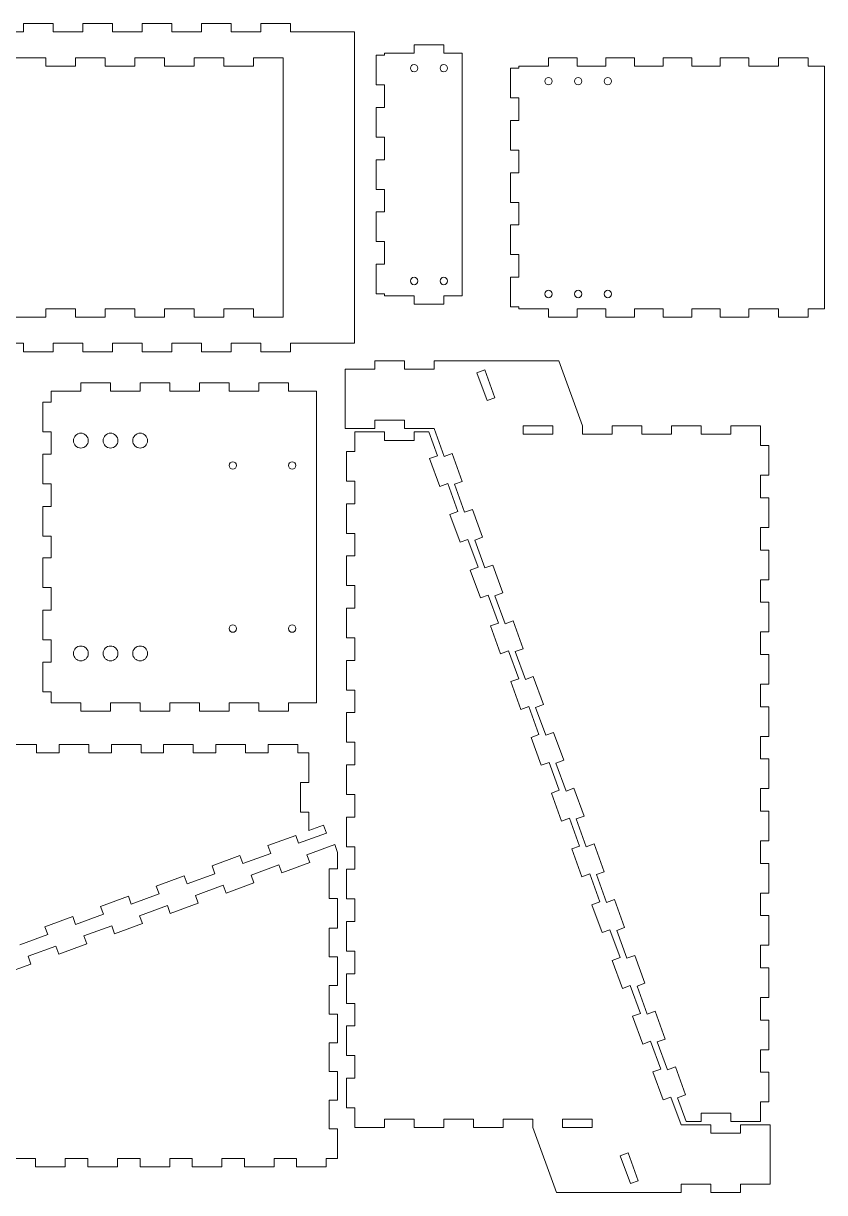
# Model space of a CAD drawing. Header units: millimetres. Extents: x 0 to 557, y 0 to 398.
# Drawn here: x 287.1 to 557.2, y 2.8 to 396.8 of the extents above; entities that cross this region are included whole.
import ezdxf

# ---------------------------------------------------------------- set-up
doc = ezdxf.new("R2010")
doc.units = ezdxf.units.MM

msp = doc.modelspace()

# ---------------------------------------------------------------- linework, layer by layer
at = {"color": 7, "linetype": 'Continuous', "lineweight": 15}
for p, q in [((287.11, 394), (287.11, 396.83)), ((287.11, 396.83), (297.11, 396.83)), ((297.11, 396.83), (297.11, 394)), ((307.11, 394), (307.11, 396.83)), ((307.11, 396.83), (317.11, 396.83)), ((317.11, 396.83), (317.11, 394)), ((327.11, 394), (327.11, 396.83)), ((327.11, 396.83), (337.11, 396.83)), ((337.11, 396.83), (337.11, 394)), ((347.11, 394), (347.11, 396.83)), ((347.11, 396.83), (357.11, 396.83)), ((357.11, 396.83), (357.11, 394)), ((367.11, 396.83), (377.11, 396.83)), ((367.11, 394), (367.11, 396.83)), ((377.11, 396.83), (377.11, 394)), ((277.11, 394), (287.11, 394)), ((297.11, 394), (307.11, 394)), ((317.11, 394), (327.11, 394)), ((337.11, 394), (347.11, 394)), ((357.11, 394), (367.11, 394)), ((377.11, 394), (398.7, 394)), ((398.7, 394), (398.7, 289)), ((408.81, 386.75), (418.81, 386.75)), ((408.81, 386.08), (408.81, 386.75)), ((418.81, 386.75), (418.81, 389.58)), ((418.81, 389.58), (428.81, 389.58)), ((428.81, 389.58), (428.81, 386.75)), ((428.81, 386.75), (435.03, 386.75)), ((435.03, 386.75), (435.03, 305.01)), ((284.65, 385.2), (294.65, 385.2)), ((294.65, 385.2), (294.65, 382.37)), ((294.65, 382.37), (304.65, 382.37)), ((304.65, 385.2), (314.65, 385.2)), ((304.65, 382.37), (304.65, 385.2)), ((314.65, 385.2), (314.65, 382.37)), ((314.65, 382.37), (324.65, 382.37)), ((324.65, 385.2), (334.65, 385.2)), ((324.65, 382.37), (324.65, 385.2)), ((334.65, 385.2), (334.65, 382.37)), ((334.65, 382.37), (344.65, 382.37)), ((344.65, 385.2), (354.65, 385.2)), ((344.65, 382.37), (344.65, 385.2)), ((354.65, 385.2), (354.65, 382.37)), ((354.65, 382.37), (364.65, 382.37)), ((364.65, 385.2), (374.65, 385.2)), ((364.65, 382.37), (364.65, 385.2)), ((374.65, 385.2), (374.65, 297.8)), ((405.98, 376.08), (405.98, 386.08)), ((405.98, 386.08), (408.81, 386.08)), ((454.13, 382.37), (454.13, 381.7)), ((464.13, 382.37), (454.13, 382.37)), ((464.13, 385.2), (464.13, 382.37)), ((473.78, 385.2), (464.13, 385.2)), ((473.78, 382.37), (473.78, 385.2)), ((483.43, 382.37), (473.78, 382.37)), ((483.43, 385.2), (483.43, 382.37)), ((493.08, 385.2), (483.43, 385.2)), ((493.08, 382.37), (493.08, 385.2)), ((502.74, 382.37), (493.08, 382.37)), ((502.74, 385.2), (502.74, 382.37)), ((512.39, 385.2), (502.74, 385.2)), ((512.39, 382.37), (512.39, 385.2)), ((522.04, 382.37), (512.39, 382.37)), ((522.04, 385.2), (522.04, 382.37)), ((531.69, 385.2), (522.04, 385.2)), ((531.69, 382.37), (531.69, 385.2)), ((541.69, 382.37), (531.69, 382.37)), ((551.69, 385.2), (541.69, 385.2)), ((541.69, 385.2), (541.69, 382.37)), ((551.69, 382.37), (551.69, 385.2)), ((557.21, 382.37), (551.69, 382.37)), ((557.21, 300.63), (557.21, 382.37)), ((451.3, 381.7), (451.3, 371.7)), ((454.13, 381.7), (451.3, 381.7)), ((408.81, 376.08), (405.98, 376.08)), ((408.81, 368.48), (408.81, 376.08)), ((451.3, 371.7), (454.13, 371.7)), ((454.13, 371.7), (454.13, 364.1)), ((405.98, 358.48), (405.98, 368.48)), ((405.98, 368.48), (408.81, 368.48)), ((451.3, 364.1), (451.3, 354.1)), ((454.13, 364.1), (451.3, 364.1)), ((408.81, 358.48), (405.98, 358.48)), ((408.81, 350.88), (408.81, 358.48)), ((405.98, 340.88), (405.98, 350.88)), ((405.98, 350.88), (408.81, 350.88)), ((451.3, 354.1), (454.13, 354.1)), ((454.13, 354.1), (454.13, 346.5)), ((454.13, 346.5), (451.3, 346.5)), ((451.3, 346.5), (451.3, 336.5)), ((408.81, 340.88), (405.98, 340.88)), ((408.81, 333.28), (408.81, 340.88)), ((451.3, 336.5), (454.13, 336.5)), ((454.13, 336.5), (454.13, 328.9)), ((405.98, 323.28), (405.98, 333.28)), ((405.98, 333.28), (408.81, 333.28)), ((451.3, 328.9), (451.3, 318.9)), ((454.13, 328.9), (451.3, 328.9)), ((408.81, 323.28), (405.98, 323.28)), ((408.81, 315.68), (408.81, 323.28)), ((405.98, 305.68), (405.98, 315.68)), ((405.98, 315.68), (408.81, 315.68)), ((451.3, 318.9), (454.13, 318.9)), ((454.13, 318.9), (454.13, 311.3)), ((451.3, 311.3), (451.3, 301.3)), ((454.13, 311.3), (451.3, 311.3)), ((408.81, 305.68), (405.98, 305.68)), ((408.81, 305.01), (408.81, 305.68)), ((418.81, 305.01), (408.81, 305.01)), ((418.81, 302.18), (418.81, 305.01)), ((428.81, 305.01), (428.81, 302.18)), ((435.03, 305.01), (428.81, 305.01)), ((294.65, 300.63), (294.65, 297.8)), ((304.65, 300.63), (294.65, 300.63)), ((304.65, 297.8), (304.65, 300.63)), ((314.65, 300.63), (314.65, 297.8)), ((324.65, 300.63), (314.65, 300.63)), ((324.65, 297.8), (324.65, 300.63)), ((334.65, 300.63), (334.65, 297.8)), ((344.65, 300.63), (334.65, 300.63)), ((344.65, 297.8), (344.65, 300.63)), ((354.65, 300.63), (354.65, 297.8)), ((364.65, 300.63), (354.65, 300.63)), ((364.65, 297.8), (364.65, 300.63)), ((428.81, 302.18), (418.81, 302.18)), ((451.3, 301.3), (454.13, 301.3)), ((454.13, 301.3), (454.13, 300.63)), ((454.13, 300.63), (464.13, 300.63)), ((464.13, 300.63), (464.13, 297.8)), ((473.78, 300.63), (483.43, 300.63)), ((473.78, 297.8), (473.78, 300.63)), ((483.43, 300.63), (483.43, 297.8)), ((493.08, 300.63), (502.74, 300.63)), ((493.08, 297.8), (493.08, 300.63)), ((502.74, 300.63), (502.74, 297.8)), ((512.39, 300.63), (522.04, 300.63)), ((512.39, 297.8), (512.39, 300.63)), ((522.04, 300.63), (522.04, 297.8)), ((531.69, 300.63), (541.69, 300.63)), ((531.69, 297.8), (531.69, 300.63)), ((541.69, 300.63), (541.69, 297.8)), ((551.69, 300.63), (557.21, 300.63)), ((551.69, 297.8), (551.69, 300.63)), ((294.65, 297.8), (284.65, 297.8)), ((314.65, 297.8), (304.65, 297.8)), ((334.65, 297.8), (324.65, 297.8)), ((354.65, 297.8), (344.65, 297.8)), ((374.65, 297.8), (364.65, 297.8)), ((464.13, 297.8), (473.78, 297.8)), ((483.43, 297.8), (493.08, 297.8)), ((502.74, 297.8), (512.39, 297.8)), ((522.04, 297.8), (531.69, 297.8)), ((541.69, 297.8), (551.69, 297.8)), ((287.11, 289), (277.11, 289)), ((287.11, 286.17), (287.11, 289)), ((307.11, 289), (297.11, 289)), ((297.11, 289), (297.11, 286.17)), ((307.11, 286.17), (307.11, 289)), ((327.11, 289), (317.11, 289)), ((317.11, 289), (317.11, 286.17)), ((327.11, 286.17), (327.11, 289)), ((347.11, 289), (337.11, 289)), ((337.11, 289), (337.11, 286.17)), ((347.11, 286.17), (347.11, 289)), ((367.11, 289), (357.11, 289)), ((357.11, 289), (357.11, 286.17)), ((367.11, 286.17), (367.11, 289)), ((398.7, 289), (377.11, 289)), ((377.11, 289), (377.11, 286.17)), ((297.11, 286.17), (287.11, 286.17)), ((317.11, 286.17), (307.11, 286.17)), ((337.11, 286.17), (327.11, 286.17)), ((357.11, 286.17), (347.11, 286.17)), ((377.11, 286.17), (367.11, 286.17)), ((395.56, 280.28), (395.56, 260.28)), ((405.56, 280.28), (395.56, 280.28)), ((405.56, 283.11), (405.56, 280.28)), ((415.56, 283.11), (405.56, 283.11)), ((415.56, 280.28), (415.56, 283.11)), ((425.56, 280.28), (415.56, 280.28)), ((425.56, 283.11), (425.56, 280.28)), ((467.57, 283.11), (425.56, 283.11)), ((442.65, 280.08), (439.99, 279.11)), ((446.07, 270.68), (442.65, 280.08)), ((475.56, 261.16), (467.57, 283.11)), ((439.99, 279.11), (443.41, 269.71)), ((296.46, 272.85), (296.46, 269.2)), ((306.46, 272.85), (296.46, 272.85)), ((306.46, 275.68), (306.46, 272.85)), ((316.46, 275.68), (306.46, 275.68)), ((316.46, 272.85), (316.46, 275.68)), ((326.46, 272.85), (316.46, 272.85)), ((326.46, 275.68), (326.46, 272.85)), ((336.46, 275.68), (326.46, 275.68)), ((336.46, 272.85), (336.46, 275.68)), ((346.46, 272.85), (336.46, 272.85)), ((346.46, 275.68), (346.46, 272.85)), ((356.46, 275.68), (346.46, 275.68)), ((356.46, 272.85), (356.46, 275.68)), ((366.46, 272.85), (356.46, 272.85)), ((366.46, 275.68), (366.46, 272.85)), ((376.46, 275.68), (366.46, 275.68)), ((376.46, 272.85), (376.46, 275.68)), ((385.95, 272.85), (376.46, 272.85)), ((385.95, 167.85), (385.95, 272.85)), ((293.63, 269.2), (293.63, 259.2)), ((296.46, 269.2), (293.63, 269.2)), ((443.41, 269.71), (446.07, 270.68)), ((395.56, 260.28), (405.56, 260.28)), ((405.56, 263.11), (415.56, 263.11)), ((405.56, 260.28), (405.56, 263.11)), ((415.56, 263.11), (415.56, 260.28)), ((415.56, 260.28), (425.56, 260.28)), ((425.56, 260.28), (428.98, 250.88)), ((455.56, 261.16), (455.56, 258.33)), ((465.56, 261.16), (455.56, 261.16)), ((465.56, 258.33), (465.56, 261.16)), ((475.56, 258.33), (475.56, 261.16)), ((485.56, 261.16), (485.56, 258.33)), ((495.56, 261.16), (485.56, 261.16)), ((495.56, 258.33), (495.56, 261.16)), ((505.56, 261.16), (505.56, 258.33)), ((515.56, 261.16), (505.56, 261.16)), ((515.56, 258.33), (515.56, 261.16)), ((525.56, 261.16), (525.56, 258.33)), ((535.56, 261.16), (525.56, 261.16)), ((535.56, 254.53), (535.56, 261.16)), ((293.63, 259.2), (296.46, 259.2)), ((296.46, 259.2), (296.46, 251.6)), ((398.8, 259.13), (398.8, 252.54)), ((408.8, 259.13), (398.8, 259.13)), ((408.8, 256.3), (408.8, 259.13)), ((418.8, 256.3), (408.8, 256.3)), ((418.8, 259.13), (418.8, 256.3)), ((423.8, 259.13), (418.8, 259.13)), ((426.71, 251.12), (423.8, 259.13)), ((455.56, 258.33), (465.56, 258.33)), ((485.56, 258.33), (475.56, 258.33)), ((505.56, 258.33), (495.56, 258.33)), ((525.56, 258.33), (515.56, 258.33)), ((395.97, 252.54), (395.97, 242.54)), ((398.8, 252.54), (395.97, 252.54)), ((538.39, 254.53), (535.56, 254.53)), ((538.39, 244.53), (538.39, 254.53)), ((293.63, 251.6), (293.63, 241.6)), ((296.46, 251.6), (293.63, 251.6)), ((424.05, 250.15), (426.71, 251.12)), ((427.47, 240.76), (424.05, 250.15)), ((428.98, 250.88), (431.64, 251.85)), ((431.64, 251.85), (435.06, 242.45)), ((535.56, 236.93), (535.56, 244.53)), ((535.56, 244.53), (538.39, 244.53)), ((293.63, 241.6), (296.46, 241.6)), ((296.46, 241.6), (296.46, 234)), ((395.97, 242.54), (398.8, 242.54)), ((398.8, 242.54), (398.8, 234.94)), ((430.13, 241.72), (427.47, 240.76)), ((433.55, 232.33), (430.13, 241.72)), ((435.06, 242.45), (432.4, 241.48)), ((432.4, 241.48), (435.82, 232.09)), ((538.39, 236.93), (535.56, 236.93)), ((538.39, 226.93), (538.39, 236.93)), ((293.63, 234), (293.63, 224)), ((296.46, 234), (293.63, 234)), ((395.97, 234.94), (395.97, 224.94)), ((398.8, 234.94), (395.97, 234.94)), ((435.82, 232.09), (438.48, 233.05)), ((438.48, 233.05), (441.9, 223.66)), ((430.89, 231.36), (433.55, 232.33)), ((434.31, 221.96), (430.89, 231.36)), ((395.97, 224.94), (398.8, 224.94)), ((398.8, 224.94), (398.8, 217.34)), ((535.56, 226.93), (538.39, 226.93)), ((535.56, 219.33), (535.56, 226.93)), ((293.63, 224), (296.46, 224)), ((296.46, 224), (296.46, 216.7)), ((436.97, 222.93), (434.31, 221.96)), ((440.39, 213.53), (436.97, 222.93)), ((441.9, 223.66), (439.24, 222.69)), ((439.24, 222.69), (442.66, 213.29)), ((395.97, 217.34), (395.97, 207.34)), ((398.8, 217.34), (395.97, 217.34)), ((538.39, 219.33), (535.56, 219.33)), ((538.39, 209.33), (538.39, 219.33)), ((293.63, 216.7), (293.63, 206.7)), ((296.46, 216.7), (293.63, 216.7)), ((437.73, 212.57), (440.39, 213.53)), ((442.66, 213.29), (445.32, 214.26)), ((445.32, 214.26), (448.74, 204.86)), ((441.15, 203.17), (437.73, 212.57)), ((535.56, 209.33), (538.39, 209.33)), ((535.56, 201.73), (535.56, 209.33)), ((293.63, 206.7), (296.46, 206.7)), ((296.46, 206.7), (296.46, 199.1)), ((395.97, 207.34), (398.8, 207.34)), ((398.8, 207.34), (398.8, 199.74)), ((443.81, 204.14), (441.15, 203.17)), ((447.23, 194.74), (443.81, 204.14)), ((448.74, 204.86), (446.08, 203.9)), ((446.08, 203.9), (449.5, 194.5)), ((538.39, 201.73), (535.56, 201.73)), ((538.39, 191.73), (538.39, 201.73)), ((293.63, 199.1), (293.63, 189.1)), ((296.46, 199.1), (293.63, 199.1)), ((395.97, 199.74), (395.97, 189.74)), ((398.8, 199.74), (395.97, 199.74)), ((444.57, 193.77), (447.23, 194.74)), ((447.99, 184.38), (444.57, 193.77)), ((449.5, 194.5), (452.16, 195.47)), ((452.16, 195.47), (455.58, 186.07)), ((395.97, 189.74), (398.8, 189.74)), ((398.8, 189.74), (398.8, 182.14)), ((535.56, 191.73), (538.39, 191.73)), ((535.56, 184.13), (535.56, 191.73)), ((293.63, 189.1), (296.46, 189.1)), ((296.46, 189.1), (296.46, 181.5)), ((450.65, 185.34), (447.99, 184.38)), ((454.07, 175.95), (450.65, 185.34)), ((455.58, 186.07), (452.92, 185.1)), ((293.63, 181.5), (293.63, 171.5)), ((296.46, 181.5), (293.63, 181.5)), ((395.97, 182.14), (395.97, 172.14)), ((398.8, 182.14), (395.97, 182.14)), ((452.92, 185.1), (456.34, 175.71)), ((538.39, 184.13), (535.56, 184.13)), ((538.39, 174.13), (538.39, 184.13)), ((451.41, 174.98), (454.07, 175.95)), ((454.83, 165.58), (451.41, 174.98)), ((456.34, 175.71), (459, 176.67)), ((459, 176.67), (462.42, 167.28)), ((535.56, 174.13), (538.39, 174.13)), ((535.56, 166.53), (535.56, 174.13)), ((293.63, 171.5), (296.46, 171.5)), ((296.46, 171.5), (296.46, 167.85)), ((395.97, 172.14), (398.8, 172.14)), ((398.8, 172.14), (398.8, 164.54)), ((296.46, 167.85), (306.46, 167.85)), ((306.46, 167.85), (306.46, 165.02)), ((316.46, 167.85), (326.46, 167.85)), ((316.46, 165.02), (316.46, 167.85)), ((326.46, 167.85), (326.46, 165.02)), ((336.46, 167.85), (346.46, 167.85)), ((336.46, 165.02), (336.46, 167.85)), ((346.46, 167.85), (346.46, 165.02)), ((356.46, 167.85), (366.46, 167.85)), ((356.46, 165.02), (356.46, 167.85)), ((366.46, 167.85), (366.46, 165.02)), ((376.46, 167.85), (385.95, 167.85)), ((376.46, 165.02), (376.46, 167.85)), ((457.49, 166.55), (454.83, 165.58)), ((460.91, 157.15), (457.49, 166.55)), ((462.42, 167.28), (459.76, 166.31)), ((459.76, 166.31), (463.18, 156.91)), ((538.39, 166.53), (535.56, 166.53)), ((538.39, 156.53), (538.39, 166.53)), ((306.46, 165.02), (316.46, 165.02)), ((326.46, 165.02), (336.46, 165.02)), ((346.46, 165.02), (356.46, 165.02)), ((366.46, 165.02), (376.46, 165.02)), ((395.97, 164.54), (395.97, 154.54)), ((398.8, 164.54), (395.97, 164.54)), ((463.18, 156.91), (465.84, 157.88)), ((465.84, 157.88), (469.26, 148.48)), ((291.56, 153.83), (281.56, 153.83)), ((291.56, 151), (291.56, 153.83)), ((299.16, 153.83), (299.16, 151)), ((309.16, 153.83), (299.16, 153.83)), ((309.16, 151), (309.16, 153.83)), ((316.76, 153.83), (316.76, 151)), ((326.76, 153.83), (316.76, 153.83)), ((326.76, 151), (326.76, 153.83)), ((334.36, 153.83), (334.36, 151)), ((344.36, 153.83), (334.36, 153.83)), ((344.36, 151), (344.36, 153.83)), ((351.96, 153.83), (351.96, 151)), ((361.96, 153.83), (351.96, 153.83)), ((361.96, 151), (361.96, 153.83)), ((369.56, 153.83), (369.56, 151)), ((379.56, 153.83), (369.56, 153.83)), ((379.56, 151), (379.56, 153.83)), ((395.97, 154.54), (398.8, 154.54)), ((398.8, 154.54), (398.8, 146.94)), ((458.25, 156.18), (460.91, 157.15)), ((461.67, 146.79), (458.25, 156.18)), ((535.56, 156.53), (538.39, 156.53)), ((535.56, 148.93), (535.56, 156.53)), ((299.16, 151), (291.56, 151)), ((316.76, 151), (309.16, 151)), ((334.36, 151), (326.76, 151)), ((351.96, 151), (344.36, 151)), ((369.56, 151), (361.96, 151)), ((383.32, 151), (379.56, 151)), ((383.32, 141), (383.32, 151)), ((395.97, 146.94), (395.97, 136.94)), ((398.8, 146.94), (395.97, 146.94)), ((464.33, 147.76), (461.67, 146.79)), ((467.75, 138.36), (464.33, 147.76)), ((469.26, 148.48), (466.6, 147.51)), ((466.6, 147.51), (470.02, 138.12)), ((538.39, 148.93), (535.56, 148.93)), ((538.39, 138.93), (538.39, 148.93)), ((380.49, 141), (383.32, 141)), ((380.49, 131), (380.49, 141)), ((465.09, 137.39), (467.75, 138.36)), ((470.02, 138.12), (472.68, 139.09)), ((472.68, 139.09), (476.1, 129.69)), ((535.56, 138.93), (538.39, 138.93)), ((535.56, 131.33), (535.56, 138.93)), ((395.97, 136.94), (398.8, 136.94)), ((398.8, 136.94), (398.8, 129.34)), ((468.51, 127.99), (465.09, 137.39)), ((383.32, 131), (380.49, 131)), ((383.32, 124.78), (383.32, 131)), ((538.39, 131.33), (535.56, 131.33)), ((538.39, 121.33), (538.39, 131.33)), ((388.29, 126.59), (383.32, 124.78)), ((389.26, 123.93), (388.29, 126.59)), ((395.97, 129.34), (395.97, 119.34)), ((398.8, 129.34), (395.97, 129.34)), ((471.17, 128.96), (468.51, 127.99)), ((474.59, 119.56), (471.17, 128.96)), ((476.1, 129.69), (473.44, 128.72)), ((473.44, 128.72), (476.86, 119.32)), ((369.5, 119.75), (378.89, 123.17)), ((378.89, 123.17), (379.86, 120.51)), ((379.86, 120.51), (389.26, 123.93)), ((370.46, 117.09), (369.5, 119.75)), ((392.04, 120.04), (382.65, 116.62)), ((393.01, 117.39), (392.04, 120.04)), ((395.97, 119.34), (398.8, 119.34)), ((398.8, 119.34), (398.8, 111.74)), ((471.93, 118.6), (474.59, 119.56)), ((475.35, 109.2), (471.93, 118.6)), ((476.86, 119.32), (479.52, 120.29)), ((479.52, 120.29), (482.94, 110.89)), ((535.56, 121.33), (538.39, 121.33)), ((535.56, 113.73), (535.56, 121.33)), ((350.7, 112.91), (360.1, 116.33)), ((360.1, 116.33), (361.07, 113.67)), ((361.07, 113.67), (370.46, 117.09)), ((382.65, 116.62), (383.61, 113.97)), ((393.01, 111.87), (393.01, 117.39)), ((351.67, 110.25), (350.7, 112.91)), ((373.25, 113.2), (363.85, 109.78)), ((374.22, 110.55), (373.25, 113.2)), ((383.61, 113.97), (374.22, 110.55)), ((390.18, 111.87), (393.01, 111.87)), ((390.18, 101.87), (390.18, 111.87)), ((395.97, 111.74), (395.97, 101.74)), ((398.8, 111.74), (395.97, 111.74)), ((482.94, 110.89), (480.28, 109.93)), ((538.39, 113.73), (535.56, 113.73)), ((538.39, 103.73), (538.39, 113.73)), ((331.91, 106.07), (341.31, 109.49)), ((341.31, 109.49), (342.27, 106.83)), ((342.27, 106.83), (351.67, 110.25)), ((364.82, 107.12), (355.42, 103.7)), ((363.85, 109.78), (364.82, 107.12)), ((478.01, 110.17), (475.35, 109.2)), ((481.43, 100.77), (478.01, 110.17)), ((480.28, 109.93), (483.7, 100.53)), ((313.11, 99.23), (322.51, 102.65)), ((322.51, 102.65), (323.48, 99.99)), ((323.48, 99.99), (332.88, 103.41)), ((332.88, 103.41), (331.91, 106.07)), ((354.45, 106.36), (345.06, 102.94)), ((345.06, 102.94), (346.03, 100.28)), ((355.42, 103.7), (354.45, 106.36)), ((535.56, 103.73), (538.39, 103.73)), ((535.56, 96.13), (535.56, 103.73)), ((314.08, 96.57), (313.11, 99.23)), ((335.66, 99.52), (326.26, 96.1)), ((336.63, 96.86), (335.66, 99.52)), ((346.03, 100.28), (336.63, 96.86)), ((393.01, 101.87), (390.18, 101.87)), ((393.01, 91.87), (393.01, 101.87)), ((395.97, 101.74), (398.8, 101.74)), ((398.8, 101.74), (398.8, 94.14)), ((478.78, 99.8), (481.43, 100.77)), ((482.2, 90.41), (478.78, 99.8)), ((483.7, 100.53), (486.36, 101.5)), ((486.36, 101.5), (489.78, 92.1)), ((294.32, 92.39), (303.72, 95.81)), ((303.72, 95.81), (304.69, 93.15)), ((304.69, 93.15), (314.08, 96.57)), ((326.26, 96.1), (327.23, 93.44)), ((538.39, 96.13), (535.56, 96.13)), ((538.39, 86.13), (538.39, 96.13)), ((295.29, 89.73), (294.32, 92.39)), ((316.87, 92.68), (307.47, 89.26)), ((317.84, 90.02), (316.87, 92.68)), ((327.23, 93.44), (317.84, 90.02)), ((390.18, 91.87), (393.01, 91.87)), ((390.18, 82.22), (390.18, 91.87)), ((395.97, 94.14), (395.97, 84.14)), ((398.8, 94.14), (395.97, 94.14)), ((484.85, 91.37), (482.2, 90.41)), ((488.27, 81.98), (484.85, 91.37)), ((489.78, 92.1), (487.12, 91.13)), ((487.12, 91.13), (490.54, 81.74)), ((285.89, 86.31), (295.29, 89.73)), ((307.47, 89.26), (308.44, 86.6)), ((298.07, 85.84), (288.68, 82.42)), ((299.04, 83.18), (298.07, 85.84)), ((308.44, 86.6), (299.04, 83.18)), ((395.97, 84.14), (398.8, 84.14)), ((398.8, 84.14), (398.8, 76.54)), ((535.56, 86.13), (538.39, 86.13)), ((535.56, 78.53), (535.56, 86.13)), ((289.64, 79.76), (280.25, 76.34)), ((288.68, 82.42), (289.64, 79.76)), ((393.01, 82.22), (390.18, 82.22)), ((393.01, 72.57), (393.01, 82.22)), ((485.62, 81.01), (488.27, 81.98)), ((489.04, 71.61), (485.62, 81.01)), ((490.54, 81.74), (493.2, 82.7)), ((493.2, 82.7), (496.62, 73.31)), ((395.97, 76.54), (395.97, 66.54)), ((398.8, 76.54), (395.97, 76.54)), ((538.39, 78.53), (535.56, 78.53)), ((538.39, 68.53), (538.39, 78.53)), ((390.18, 72.57), (393.01, 72.57)), ((390.18, 62.92), (390.18, 72.57)), ((491.69, 72.58), (489.04, 71.61)), ((495.12, 63.18), (491.69, 72.58)), ((496.62, 73.31), (493.96, 72.34)), ((493.96, 72.34), (497.38, 62.94)), ((535.56, 68.53), (538.39, 68.53)), ((535.56, 60.93), (535.56, 68.53)), ((395.97, 66.54), (398.8, 66.54)), ((398.8, 66.54), (398.8, 58.94)), ((492.46, 62.22), (495.12, 63.18)), ((497.38, 62.94), (500.04, 63.91)), ((500.04, 63.91), (503.46, 54.51)), ((393.01, 62.92), (390.18, 62.92)), ((393.01, 53.26), (393.01, 62.92)), ((495.88, 52.82), (492.46, 62.22)), ((538.39, 60.93), (535.56, 60.93)), ((538.39, 50.93), (538.39, 60.93)), ((395.97, 58.94), (395.97, 48.94)), ((398.8, 58.94), (395.97, 58.94)), ((390.18, 53.26), (393.01, 53.26)), ((390.18, 43.61), (390.18, 53.26)), ((498.54, 53.79), (495.88, 52.82)), ((501.96, 44.39), (498.54, 53.79)), ((503.46, 54.51), (500.8, 53.54)), ((500.8, 53.54), (504.22, 44.15)), ((395.97, 48.94), (398.8, 48.94)), ((398.8, 48.94), (398.8, 41.34)), ((535.56, 50.93), (538.39, 50.93)), ((535.56, 43.33), (535.56, 50.93)), ((393.01, 43.61), (390.18, 43.61)), ((393.01, 33.96), (393.01, 43.61)), ((499.3, 43.42), (501.96, 44.39)), ((502.72, 34.02), (499.3, 43.42)), ((504.22, 44.15), (506.88, 45.12)), ((506.88, 45.12), (510.3, 35.72)), ((395.97, 41.34), (395.97, 31.34)), ((398.8, 41.34), (395.97, 41.34)), ((538.39, 43.33), (535.56, 43.33)), ((538.39, 33.33), (538.39, 43.33)), ((510.3, 35.72), (507.64, 34.75)), ((390.18, 33.96), (393.01, 33.96)), ((390.18, 24.31), (390.18, 33.96)), ((505.38, 34.99), (502.72, 34.02)), ((508.8, 25.6), (505.38, 34.99)), ((507.64, 34.75), (510.56, 26.74)), ((535.56, 33.33), (538.39, 33.33)), ((535.56, 26.74), (535.56, 33.33)), ((395.97, 31.34), (398.8, 31.34)), ((398.8, 31.34), (398.8, 24.71)), ((515.56, 29.57), (525.56, 29.57)), ((515.56, 26.74), (515.56, 29.57)), ((525.56, 29.57), (525.56, 26.74)), ((393.01, 24.31), (390.18, 24.31)), ((393.01, 14.31), (393.01, 24.31)), ((398.8, 24.71), (408.8, 24.71)), ((408.8, 27.54), (418.8, 27.54)), ((408.8, 24.71), (408.8, 27.54)), ((418.8, 27.54), (418.8, 24.71)), ((418.8, 24.71), (428.8, 24.71)), ((428.8, 27.54), (438.8, 27.54)), ((428.8, 24.71), (428.8, 27.54)), ((438.8, 27.54), (438.8, 24.71)), ((438.8, 24.71), (448.8, 24.71)), ((448.8, 27.54), (458.8, 27.54)), ((448.8, 24.71), (448.8, 27.54)), ((458.8, 27.54), (458.8, 24.71)), ((458.8, 24.71), (466.78, 2.77)), ((478.8, 27.54), (468.8, 27.54)), ((468.8, 27.54), (468.8, 24.71)), ((468.8, 24.71), (478.8, 24.71)), ((478.8, 24.71), (478.8, 27.54)), ((518.8, 25.6), (508.8, 25.6)), ((510.56, 26.74), (515.56, 26.74)), ((518.8, 22.77), (518.8, 25.6)), ((525.56, 26.74), (535.56, 26.74)), ((528.8, 25.6), (528.8, 22.77)), ((538.8, 25.6), (528.8, 25.6)), ((538.8, 5.6), (538.8, 25.6)), ((528.8, 22.77), (518.8, 22.77)), ((490.95, 16.16), (488.29, 15.19)), ((494.37, 6.77), (490.95, 16.16)), ((283.61, 14.31), (291.21, 14.31)), ((291.21, 14.31), (291.21, 11.48)), ((301.21, 14.31), (308.81, 14.31)), ((301.21, 11.48), (301.21, 14.31)), ((308.81, 14.31), (308.81, 11.48)), ((318.81, 14.31), (326.41, 14.31)), ((318.81, 11.48), (318.81, 14.31)), ((326.41, 14.31), (326.41, 11.48)), ((336.41, 14.31), (344.01, 14.31)), ((336.41, 11.48), (336.41, 14.31)), ((344.01, 14.31), (344.01, 11.48)), ((354.01, 14.31), (361.61, 14.31)), ((354.01, 11.48), (354.01, 14.31)), ((361.61, 14.31), (361.61, 11.48)), ((371.61, 14.31), (379.21, 14.31)), ((371.61, 11.48), (371.61, 14.31)), ((379.21, 14.31), (379.21, 11.48)), ((389.21, 11.48), (389.21, 14.31)), ((389.21, 14.31), (393.01, 14.31)), ((488.29, 15.19), (491.71, 5.8)), ((291.21, 11.48), (301.21, 11.48)), ((308.81, 11.48), (318.81, 11.48)), ((326.41, 11.48), (336.41, 11.48)), ((344.01, 11.48), (354.01, 11.48)), ((361.61, 11.48), (371.61, 11.48)), ((379.21, 11.48), (389.21, 11.48)), ((491.71, 5.8), (494.37, 6.77)), ((508.8, 5.6), (518.8, 5.6)), ((508.8, 2.77), (508.8, 5.6)), ((518.8, 5.6), (518.8, 2.77)), ((528.8, 5.6), (538.8, 5.6)), ((528.8, 2.77), (528.8, 5.6)), ((466.78, 2.77), (508.8, 2.77)), ((518.8, 2.77), (528.8, 2.77))]:
    msp.add_line(p, q, dxfattribs=at)
for centre, radius in [((418.81, 381.75), 1.25), ((428.81, 381.75), 1.25), ((464.13, 377.37), 1.25), ((474.13, 377.37), 1.25), ((484.13, 377.37), 1.25), ((418.81, 310.01), 1.25), ((428.81, 310.01), 1.25), ((464.13, 305.63), 1.25), ((474.13, 305.63), 1.25), ((484.13, 305.63), 1.25), ((306.46, 256.22), 2.5), ((316.46, 256.22), 2.5), ((326.46, 256.22), 2.5), ((357.71, 247.85), 1.25), ((377.71, 247.85), 1.25), ((357.71, 192.85), 1.25), ((377.71, 192.85), 1.25), ((306.46, 184.48), 2.5), ((316.46, 184.48), 2.5), ((326.46, 184.48), 2.5)]:
    msp.add_circle(centre, radius, dxfattribs=at)

doc.saveas('drawing.dxf')
